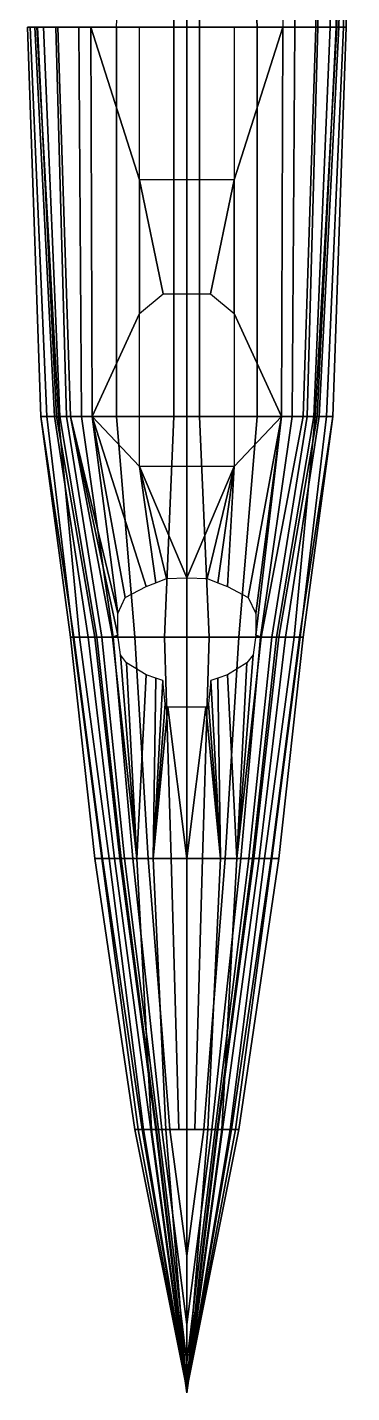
# Model space of a CAD drawing. Extents: x -2.4 to 2.4, y -20 to 20.
# Drawn here: x -2.36 to 2.44, y -19.98 to 0.26 of the extents above; entities that cross this region are included whole.
import ezdxf

# ---------------------------------------------------------------- set-up
doc = ezdxf.new("R2010")
doc.units = 0
doc.layers.get('0').update_dxf_attribs({"linetype": 'CONTINUOUS'})

msp = doc.modelspace()

# ---------------------------------------------------------------- linework, layer by layer
for points in [[(-0.8600000000000136, 4.54, -0.9000000000000004), (-0.190000000000012, 4.54, -0.9900000000000002), (-0.190000000000012, 0.2599999999999998, -0.9900000000000002), (-1.040000000000006, 0.26, -0.9000000000000004)], [(-0.190000000000012, 4.54, -0.9900000000000002), (-1e-16, 4.54, -0.9900000000000002), (0, 0.2599999999999998, -0.9900000000000002), (-0.190000000000012, 0.2599999999999998, -0.9900000000000002)], [(0.1900000000000119, 0.2599999999999998, -0.9900000000000002), (0, 0.2599999999999998, -0.9900000000000002), (-1e-16, 4.54, -0.9900000000000002), (0.1900000000000119, 4.54, -0.9900000000000002)], [(1.040000000000006, 0.2599999999999998, -0.9000000000000004), (0.1900000000000119, 0.2599999999999998, -0.9900000000000002), (0.1900000000000119, 4.54, -0.9900000000000002), (0.8600000000000136, 4.54, -0.9000000000000004)], [(1.600000000000008, 0.2599999999999998, -0.71), (1.040000000000006, 0.2599999999999998, -0.9000000000000004), (0.8600000000000136, 4.54, -0.9000000000000004), (1.530000000000004, 4.54, -0.709999999999999)], [(1.940000000000011, 0.2599999999999998, -0.4900000000000002), (1.600000000000008, 0.2599999999999998, -0.71), (1.530000000000004, 4.54, -0.709999999999999), (1.940000000000011, 4.54, -0.4900000000000002)], [(2.120000000000004, 0.2599999999999998, -0.2699999999999995), (1.940000000000011, 0.2599999999999998, -0.4900000000000002), (1.940000000000011, 4.54, -0.4900000000000002), (2.150000000000005, 4.54, -0.2699999999999995)], [(2.210000000000007, 0.2599999999999998), (2.120000000000004, 0.2599999999999998, -0.2699999999999995), (2.150000000000005, 4.54, -0.2699999999999995), (2.290000000000006, 4.54)], [(2.25, 0.2599999999999998, 0.2000000000000002), (2.210000000000007, 0.2599999999999998), (2.290000000000006, 4.54), (2.360000000000013, 4.54, 0.2000000000000002)], [(2.220000000000013, 0.2599999999999998, 1.47), (2.320000000000007, 0.2599999999999998, 1.349999999999999), (2.360000000000013, 4.54, 1.349999999999999), (2.220000000000013, 4.54, 1.47)], [(2.359999999999999, 0.2599999999999998, 0.9199999999999999), (2.25, 0.2599999999999998, 0.2000000000000002), (2.360000000000013, 4.54, 0.2000000000000002), (2.440000000000011, 4.54, 0.71)], [(2.320000000000007, 0.2599999999999998, 1.349999999999999), (2.359999999999999, 0.2599999999999998, 1.27), (2.440000000000011, 4.54, 1.179999999999999), (2.360000000000013, 4.54, 1.349999999999999)], [(2.359999999999999, 0.2599999999999998, 1.27), (2.359999999999999, 0.2599999999999998, 0.9199999999999999), (2.440000000000011, 4.54, 0.71), (2.440000000000011, 4.54, 1.179999999999999)], [(-2.320000000000007, 0.2599999999999998, 1.349999999999999), (-2.359999999999999, 0.2599999999999998, 1.27), (-2.159999999999996, -5.509999999999999, 1.359999999999999), (-2.069999999999993, -5.509999999999999, 1.509999999999999)], [(-2.359999999999999, 0.2599999999999998, 0.9199999999999999), (-2.25, 0.2599999999999998, 0.2000000000000003), (-1.959999999999993, -5.509999999999999, 0.2000000000000002), (-2.159999999999996, -5.509999999999999, 1.27)], [(-2.359999999999999, 0.2599999999999998, 1.27), (-2.359999999999999, 0.2599999999999998, 0.9199999999999999), (-2.159999999999996, -5.509999999999999, 1.27), (-2.159999999999996, -5.509999999999999, 1.359999999999999)], [(-2.220000000000013, 0.2599999999999998, 1.47), (-2.320000000000007, 0.2599999999999998, 1.349999999999999), (-2.069999999999993, -5.509999999999999, 1.509999999999999), (-1.899999999999991, -5.509999999999999, 1.589999999999999)], [(-2.25, 0.2599999999999998, 0.2000000000000003), (-2.210000000000007, 0.2599999999999998), (-1.929999999999992, -5.509999999999999), (-1.959999999999993, -5.509999999999999, 0.2000000000000002)], [(-2.210000000000007, 0.2599999999999998), (-2.120000000000004, 0.2599999999999998, -0.2699999999999995), (-1.879999999999995, -5.509999999999999, -0.2699999999999995), (-1.929999999999992, -5.509999999999999)], [(-2.120000000000004, 0.2599999999999998, -0.2699999999999995), (-1.940000000000012, 0.2599999999999998, -0.4900000000000002), (-1.780000000000001, -5.509999999999999, -0.4900000000000002), (-1.879999999999995, -5.509999999999999, -0.2699999999999995)], [(-1.940000000000012, 0.2599999999999998, -0.4900000000000002), (-1.600000000000008, 0.2599999999999998, -0.71), (-1.560000000000002, -5.509999999999999, -0.71), (-1.780000000000001, -5.509999999999999, -0.4900000000000002)], [(-1.600000000000008, 0.2599999999999998, -0.71), (-1.040000000000006, 0.2599999999999998, -0.9000000000000004), (-1.039999999999992, -5.509999999999999, -0.9000000000000004), (-1.560000000000002, -5.509999999999999, -0.71)], [(-1.040000000000006, 0.2599999999999998, -0.9000000000000004), (-0.190000000000012, 0.2599999999999998, -0.9900000000000002), (-0.1899999999999978, -5.509999999999999, -0.9900000000000002), (-1.039999999999992, -5.509999999999999, -0.9000000000000004)], [(-0.190000000000012, 0.2599999999999998, -0.9900000000000002), (0, 0.2599999999999998, -0.9900000000000002), (-1e-16, -5.509999999999999, -0.9900000000000002), (-0.1899999999999978, -5.509999999999999, -0.9900000000000002)], [(0.1899999999999977, -5.509999999999999, -0.9900000000000002), (-1e-16, -5.509999999999999, -0.9900000000000002), (0, 0.2599999999999998, -0.9900000000000002), (0.1900000000000119, 0.2599999999999998, -0.9900000000000002)], [(1.039999999999992, -5.509999999999999, -0.9000000000000004), (0.1899999999999977, -5.509999999999999, -0.9900000000000002), (0.1900000000000119, 0.2599999999999998, -0.9900000000000002), (1.040000000000006, 0.2599999999999998, -0.9000000000000004)], [(1.560000000000002, -5.509999999999999, -0.71), (1.039999999999992, -5.509999999999999, -0.9000000000000004), (1.040000000000006, 0.2599999999999998, -0.9000000000000004), (1.600000000000008, 0.2599999999999998, -0.71)], [(1.780000000000001, -5.509999999999999, -0.4900000000000002), (1.560000000000002, -5.509999999999999, -0.71), (1.600000000000008, 0.2599999999999998, -0.71), (1.940000000000011, 0.2599999999999998, -0.4900000000000002)], [(1.879999999999995, -5.509999999999999, -0.2699999999999995), (1.780000000000001, -5.509999999999999, -0.4900000000000002), (1.940000000000011, 0.2599999999999998, -0.4900000000000002), (2.120000000000004, 0.2599999999999998, -0.2699999999999995)], [(1.929999999999992, -5.509999999999999), (1.879999999999995, -5.509999999999999, -0.2699999999999995), (2.120000000000004, 0.2599999999999998, -0.2699999999999995), (2.210000000000007, 0.2599999999999998)], [(1.899999999999991, -5.509999999999999, 1.589999999999999), (2.069999999999993, -5.509999999999999, 1.509999999999999), (2.320000000000007, 0.2599999999999998, 1.349999999999999), (2.220000000000013, 0.2599999999999998, 1.47)], [(1.959999999999993, -5.509999999999999, 0.2000000000000002), (1.929999999999992, -5.509999999999999), (2.210000000000007, 0.2599999999999998), (2.25, 0.2599999999999998, 0.2000000000000002)], [(2.159999999999996, -5.509999999999999, 1.27), (1.959999999999993, -5.509999999999999, 0.2000000000000002), (2.25, 0.2599999999999998, 0.2000000000000002), (2.359999999999999, 0.2599999999999998, 0.9199999999999999)], [(2.069999999999993, -5.509999999999999, 1.509999999999999), (2.159999999999996, -5.509999999999999, 1.359999999999999), (2.359999999999999, 0.2599999999999998, 1.27), (2.320000000000007, 0.2599999999999998, 1.349999999999999)], [(2.159999999999996, -5.509999999999999, 1.359999999999999), (2.159999999999996, -5.509999999999999, 1.27), (2.359999999999999, 0.2599999999999998, 0.9199999999999999), (2.359999999999999, 0.2599999999999998, 1.27)], [(-2.159999999999996, -5.509999999999999, 1.359999999999999), (-2.159999999999996, -5.509999999999999, 1.27), (-1.719999999999984, -8.77999999999999, 1.44), (-1.719999999999984, -8.77999999999999, 1.49)], [(-2.159999999999996, -5.509999999999999, 1.27), (-2.159999999999996, -5.509999999999999, 1.27), (-1.669999999999987, -8.77999999999999, 1.39), (-1.719999999999984, -8.77999999999999, 1.44)], [(-2.159999999999996, -5.509999999999999, 1.27), (-1.959999999999993, -5.509999999999999, 0.2000000000000002), (-1.459999999999979, -8.77999999999999, 0.8099999999999997), (-1.669999999999987, -8.77999999999999, 1.39)], [(-2.069999999999993, -5.509999999999999, 1.509999999999999), (-2.159999999999996, -5.509999999999999, 1.359999999999999), (-1.719999999999984, -8.77999999999999, 1.49), (-1.679999999999992, -8.77999999999999, 1.56)], [(-1.899999999999991, -5.509999999999999, 1.589999999999999), (-2.069999999999993, -5.509999999999999, 1.509999999999999), (-1.679999999999992, -8.77999999999999, 1.56), (-1.589999999999989, -8.77999999999999, 1.66)], [(-1.959999999999993, -5.509999999999999, 0.2000000000000002), (-1.929999999999992, -5.509999999999999), (-1.359999999999985, -8.77999999999999), (-1.459999999999979, -8.77999999999999, 0.8099999999999997)], [(-1.929999999999992, -5.509999999999999), (-1.879999999999995, -5.509999999999999, -0.2699999999999995), (-1.329999999999984, -8.77999999999999, -0.2699999999999995), (-1.359999999999985, -8.77999999999999)], [(-1.879999999999995, -5.509999999999999, -0.2699999999999995), (-1.780000000000001, -5.509999999999999, -0.4900000000000002), (-1.259999999999991, -8.77999999999999, -0.4900000000000002), (-1.329999999999984, -8.77999999999999, -0.2699999999999995)], [(-1.780000000000001, -5.509999999999999, -0.4900000000000002), (-1.560000000000002, -5.509999999999999, -0.71), (-1.089999999999989, -8.77999999999999, -0.71), (-1.259999999999991, -8.77999999999999, -0.4900000000000002)], [(-1.560000000000002, -5.509999999999999, -0.71), (-1.039999999999992, -5.509999999999999, -0.9000000000000004), (-0.7699999999999818, -8.77999999999999, -0.9000000000000004), (-1.089999999999989, -8.77999999999999, -0.71)], [(-1.039999999999992, -5.509999999999999, -0.9000000000000004), (-0.1899999999999978, -5.509999999999999, -0.9900000000000002), (-0.3299999999999841, -8.77999999999999, -0.9900000000000002), (-0.7699999999999818, -8.77999999999999, -0.9000000000000004)], [(-0.1899999999999978, -5.509999999999999, -0.9900000000000002), (0, -5.509999999999999, -0.9900000000000002), (1.41e-14, -8.77999999999999, -0.9900000000000002), (-0.3299999999999841, -8.77999999999999, -0.9900000000000002)], [(0.3300000000000125, -8.77999999999999, -0.9900000000000002), (1.41e-14, -8.77999999999999, -0.9900000000000002), (0, -5.509999999999999, -0.9900000000000002), (0.1899999999999976, -5.509999999999999, -0.9900000000000002)], [(0.7700000000000103, -8.77999999999999, -0.9000000000000004), (0.3300000000000125, -8.77999999999999, -0.9900000000000002), (0.1899999999999976, -5.509999999999999, -0.9900000000000002), (1.039999999999992, -5.509999999999999, -0.9000000000000004)], [(1.090000000000017, -8.77999999999999, -0.71), (0.7700000000000103, -8.77999999999999, -0.9000000000000004), (1.039999999999992, -5.509999999999999, -0.9000000000000004), (1.560000000000002, -5.509999999999999, -0.71)], [(1.260000000000019, -8.77999999999999, -0.4900000000000002), (1.090000000000017, -8.77999999999999, -0.71), (1.560000000000002, -5.509999999999999, -0.71), (1.780000000000001, -5.509999999999999, -0.4900000000000002)], [(1.330000000000012, -8.77999999999999, -0.2699999999999995), (1.260000000000019, -8.77999999999999, -0.4900000000000002), (1.780000000000001, -5.509999999999999, -0.4900000000000002), (1.879999999999995, -5.509999999999999, -0.2699999999999995)], [(1.360000000000013, -8.77999999999999), (1.330000000000012, -8.77999999999999, -0.2699999999999995), (1.879999999999995, -5.509999999999999, -0.2699999999999995), (1.929999999999992, -5.509999999999999)], [(1.460000000000007, -8.77999999999999, 0.8099999999999997), (1.360000000000013, -8.77999999999999), (1.929999999999992, -5.509999999999999), (1.959999999999993, -5.509999999999999, 0.2000000000000002)], [(1.670000000000015, -8.77999999999999, 1.39), (1.460000000000007, -8.77999999999999, 0.8099999999999997), (1.959999999999993, -5.509999999999999, 0.2000000000000002), (2.159999999999996, -5.509999999999999, 1.27)], [(1.590000000000017, -8.77999999999999, 1.66), (1.680000000000021, -8.77999999999999, 1.56), (2.069999999999993, -5.509999999999999, 1.509999999999999), (1.899999999999991, -5.509999999999999, 1.589999999999999)], [(1.720000000000013, -8.77999999999999, 1.44), (1.670000000000015, -8.77999999999999, 1.39), (2.159999999999996, -5.509999999999999, 1.27)], [(1.680000000000021, -8.77999999999999, 1.56), (1.720000000000013, -8.77999999999999, 1.49), (2.159999999999996, -5.509999999999999, 1.359999999999999), (2.069999999999993, -5.509999999999999, 1.509999999999999)], [(1.720000000000013, -8.77999999999999, 1.49), (1.720000000000013, -8.77999999999999, 1.44), (2.159999999999996, -5.509999999999999, 1.27), (2.159999999999996, -5.509999999999999, 1.359999999999999)], [(-1.719999999999984, -8.77999999999999, 1.44), (-1.669999999999987, -8.77999999999999, 1.39), (-1.25, -12.05999999999999, 1.389999999999999), (-1.359999999999999, -12.05999999999999, 1.58)], [(-1.679999999999992, -8.77999999999999, 1.56), (-1.719999999999984, -8.77999999999999, 1.49), (-1.359999999999999, -12.05999999999999, 1.669999999999999), (-1.260000000000005, -12.05999999999999, 1.77)], [(-1.719999999999984, -8.77999999999999, 1.49), (-1.719999999999984, -8.77999999999999, 1.44), (-1.359999999999999, -12.05999999999999, 1.58), (-1.359999999999999, -12.05999999999999, 1.669999999999999)], [(-1.589999999999989, -8.77999999999999, 1.66), (-1.679999999999992, -8.77999999999999, 1.56), (-1.260000000000005, -12.05999999999999, 1.77), (-1.150000000000005, -12.05999999999999, 1.83)], [(-1.669999999999987, -8.77999999999999, 1.39), (-1.459999999999979, -8.77999999999999, 0.8099999999999997), (-1.070000000000007, -12.05999999999999, 0.8099999999999997), (-1.25, -12.05999999999999, 1.389999999999999)], [(-1.459999999999979, -8.77999999999999, 0.8099999999999997), (-1.359999999999985, -8.77999999999999), (-0.989999999999995, -12.05999999999999), (-1.070000000000007, -12.05999999999999, 0.8099999999999997)], [(-1.359999999999985, -8.77999999999999), (-1.329999999999984, -8.77999999999999, -0.2699999999999995), (-0.969999999999999, -12.05999999999999, -0.2699999999999996), (-0.989999999999995, -12.05999999999999)], [(-1.329999999999984, -8.77999999999999, -0.2699999999999995), (-1.259999999999991, -8.77999999999999, -0.4900000000000002), (-0.9200000000000018, -12.05999999999999, -0.4900000000000003), (-0.969999999999999, -12.05999999999999, -0.2699999999999996)], [(-1.259999999999991, -8.77999999999999, -0.4900000000000002), (-1.089999999999989, -8.77999999999999, -0.71), (-0.7999999999999973, -12.05999999999999, -0.71), (-0.9200000000000018, -12.05999999999999, -0.4900000000000003)], [(-1.089999999999989, -8.77999999999999, -0.71), (-0.7699999999999818, -8.77999999999999, -0.9000000000000004), (-0.5700000000000075, -12.05999999999999, -0.9000000000000004), (-0.7999999999999973, -12.05999999999999, -0.71)], [(-0.7699999999999818, -8.77999999999999, -0.9000000000000004), (-0.3299999999999841, -8.77999999999999, -0.9900000000000002), (-0.230000000000004, -12.05999999999999, -0.9900000000000002), (-0.5700000000000075, -12.05999999999999, -0.9000000000000004)], [(-0.3299999999999841, -8.77999999999999, -0.9900000000000002), (1.41e-14, -8.77999999999999, -0.9900000000000002), (-1e-16, -12.05999999999999, -0.9900000000000002), (-0.230000000000004, -12.05999999999999, -0.9900000000000002)], [(0.230000000000004, -12.05999999999999, -0.9900000000000002), (-1e-16, -12.05999999999999, -0.9900000000000002), (1.41e-14, -8.77999999999999, -0.9900000000000002), (0.3300000000000125, -8.77999999999999, -0.9900000000000002)], [(0.5700000000000074, -12.05999999999999, -0.9000000000000004), (0.230000000000004, -12.05999999999999, -0.9900000000000002), (0.3300000000000125, -8.77999999999999, -0.9900000000000002), (0.7700000000000103, -8.77999999999999, -0.9000000000000004)], [(0.7999999999999972, -12.05999999999999, -0.71), (0.5700000000000074, -12.05999999999999, -0.9000000000000004), (0.7700000000000103, -8.77999999999999, -0.9000000000000004), (1.090000000000017, -8.77999999999999, -0.71)], [(0.9200000000000017, -12.05999999999999, -0.4900000000000003), (0.7999999999999972, -12.05999999999999, -0.71), (1.090000000000017, -8.77999999999999, -0.71), (1.260000000000019, -8.77999999999999, -0.4900000000000002)], [(0.9699999999999988, -12.05999999999999, -0.2699999999999996), (0.9200000000000017, -12.05999999999999, -0.4900000000000003), (1.260000000000019, -8.77999999999999, -0.4900000000000002), (1.330000000000012, -8.77999999999999, -0.2699999999999995)], [(0.9899999999999948, -12.05999999999999), (0.9699999999999988, -12.05999999999999, -0.2699999999999996), (1.330000000000012, -8.77999999999999, -0.2699999999999995), (1.360000000000013, -8.77999999999999)], [(1.070000000000007, -12.05999999999999, 0.8099999999999997), (0.9899999999999948, -12.05999999999999), (1.360000000000013, -8.77999999999999), (1.460000000000007, -8.77999999999999, 0.8099999999999997)], [(1.25, -12.05999999999999, 1.389999999999999), (1.070000000000007, -12.05999999999999, 0.8099999999999997), (1.460000000000007, -8.77999999999999, 0.8099999999999997), (1.670000000000015, -8.77999999999999, 1.39)], [(1.150000000000005, -12.05999999999999, 1.83), (1.260000000000005, -12.05999999999999, 1.77), (1.680000000000021, -8.77999999999999, 1.56), (1.590000000000017, -8.77999999999999, 1.66)], [(1.359999999999999, -12.05999999999999, 1.58), (1.25, -12.05999999999999, 1.389999999999999), (1.670000000000015, -8.77999999999999, 1.39), (1.720000000000013, -8.77999999999999, 1.44)], [(1.260000000000005, -12.05999999999999, 1.77), (1.359999999999999, -12.05999999999999, 1.669999999999999), (1.720000000000013, -8.77999999999999, 1.49), (1.680000000000021, -8.77999999999999, 1.56)], [(1.359999999999999, -12.05999999999999, 1.669999999999999), (1.359999999999999, -12.05999999999999, 1.58), (1.720000000000013, -8.77999999999999, 1.44), (1.720000000000013, -8.77999999999999, 1.49)], [(-1.260000000000005, -12.05999999999999, 1.77), (-1.359999999999999, -12.05999999999999, 1.669999999999999), (-0.7700000000000103, -16.07999999999998, 1.789999999999999), (-0.7200000000000273, -16.07999999999998, 1.839999999999998)], [(-1.359999999999999, -12.05999999999999, 1.669999999999999), (-1.359999999999999, -12.05999999999999, 1.58), (-0.7700000000000103, -16.07999999999998, 1.739999999999999), (-0.7700000000000103, -16.07999999999998, 1.789999999999999)], [(-1.359999999999999, -12.05999999999999, 1.58), (-1.25, -12.05999999999999, 1.389999999999999), (-0.660000000000025, -16.07999999999998, 1.509999999999999), (-0.7700000000000103, -16.07999999999998, 1.739999999999999)], [(-1.150000000000005, -12.05999999999999, 1.83), (-1.260000000000005, -12.05999999999999, 1.77), (-0.7200000000000273, -16.07999999999998, 1.839999999999998), (-0.6400000000000148, -16.07999999999998, 1.889999999999999)], [(-1.25, -12.05999999999999, 1.389999999999999), (-1.070000000000007, -12.05999999999999, 0.8099999999999997), (-0.5300000000000296, -16.07999999999998, 0.8100000000000003), (-0.660000000000025, -16.07999999999998, 1.509999999999999)], [(-1.070000000000007, -12.05999999999999, 0.8099999999999997), (-0.989999999999995, -12.05999999999999), (-0.4600000000000081, -16.07999999999998), (-0.5300000000000296, -16.07999999999998, 0.8100000000000003)], [(-0.989999999999995, -12.05999999999999), (-0.969999999999999, -12.05999999999999, -0.2699999999999996), (-0.4500000000000172, -16.07999999999998, -0.2699999999999996), (-0.4600000000000081, -16.07999999999998)], [(-0.969999999999999, -12.05999999999999, -0.2699999999999996), (-0.9200000000000018, -12.05999999999999, -0.4900000000000003), (-0.420000000000016, -16.07999999999998, -0.4900000000000003), (-0.4500000000000172, -16.07999999999998, -0.2699999999999996)], [(-0.9200000000000018, -12.05999999999999, -0.4900000000000003), (-0.7999999999999973, -12.05999999999999, -0.71), (-0.3700000000000046, -16.07999999999998, -0.7100000000000009), (-0.420000000000016, -16.07999999999998, -0.4900000000000003)], [(-0.7999999999999973, -12.05999999999999, -0.71), (-0.5700000000000075, -12.05999999999999, -0.9000000000000004), (-0.25, -16.07999999999998, -0.9000000000000004), (-0.3700000000000046, -16.07999999999998, -0.7100000000000009)], [(-0.5700000000000075, -12.05999999999999, -0.9000000000000004), (-0.230000000000004, -12.05999999999999, -0.9900000000000002), (-0.1200000000000046, -16.07999999999998, -0.9900000000000002), (-0.25, -16.07999999999998, -0.9000000000000004)], [(-0.230000000000004, -12.05999999999999, -0.9900000000000002), (0, -12.05999999999999, -0.9900000000000002), (-1e-16, -16.07999999999998, -0.9900000000000002), (-0.1200000000000046, -16.07999999999998, -0.9900000000000002)], [(0.1200000000000045, -16.07999999999998, -0.9900000000000002), (-1e-16, -16.07999999999998, -0.9900000000000002), (0, -12.05999999999999, -0.9900000000000002), (0.230000000000004, -12.05999999999999, -0.9900000000000002)], [(0.25, -16.07999999999998, -0.9000000000000004), (0.1200000000000045, -16.07999999999998, -0.9900000000000002), (0.230000000000004, -12.05999999999999, -0.9900000000000002), (0.5700000000000074, -12.05999999999999, -0.9000000000000004)], [(0.3700000000000045, -16.07999999999998, -0.7100000000000009), (0.25, -16.07999999999998, -0.9000000000000004), (0.5700000000000074, -12.05999999999999, -0.9000000000000004), (0.7999999999999972, -12.05999999999999, -0.71)], [(0.420000000000016, -16.07999999999998, -0.4900000000000003), (0.3700000000000045, -16.07999999999998, -0.7100000000000009), (0.7999999999999972, -12.05999999999999, -0.71), (0.9200000000000017, -12.05999999999999, -0.4900000000000003)], [(0.4500000000000171, -16.07999999999998, -0.2699999999999996), (0.420000000000016, -16.07999999999998, -0.4900000000000003), (0.9200000000000017, -12.05999999999999, -0.4900000000000003), (0.9699999999999988, -12.05999999999999, -0.2699999999999996)], [(0.460000000000008, -16.07999999999998), (0.4500000000000171, -16.07999999999998, -0.2699999999999996), (0.9699999999999988, -12.05999999999999, -0.2699999999999996), (0.9899999999999948, -12.05999999999999)], [(0.5300000000000296, -16.07999999999998, 0.8100000000000003), (0.460000000000008, -16.07999999999998), (0.9899999999999948, -12.05999999999999), (1.070000000000007, -12.05999999999999, 0.8099999999999997)], [(0.660000000000025, -16.07999999999998, 1.509999999999999), (0.5300000000000296, -16.07999999999998, 0.8100000000000003), (1.070000000000007, -12.05999999999999, 0.8099999999999997), (1.25, -12.05999999999999, 1.389999999999999)], [(0.6400000000000148, -16.07999999999998, 1.889999999999999), (0.7200000000000273, -16.07999999999998, 1.839999999999998), (1.260000000000005, -12.05999999999999, 1.77), (1.150000000000005, -12.05999999999999, 1.83)], [(0.7700000000000103, -16.07999999999998, 1.739999999999999), (0.660000000000025, -16.07999999999998, 1.509999999999999), (1.25, -12.05999999999999, 1.389999999999999), (1.359999999999999, -12.05999999999999, 1.58)], [(0.7200000000000273, -16.07999999999998, 1.839999999999998), (0.7700000000000103, -16.07999999999998, 1.789999999999999), (1.359999999999999, -12.05999999999999, 1.669999999999999), (1.260000000000005, -12.05999999999999, 1.77)], [(0.7700000000000103, -16.07999999999998, 1.789999999999999), (0.7700000000000103, -16.07999999999998, 1.739999999999999), (1.359999999999999, -12.05999999999999, 1.58), (1.359999999999999, -12.05999999999999, 1.669999999999999)], [(-0.7700000000000102, -16.07999999999999, 1.739999999999999), (-0.660000000000025, -16.07999999999999, 1.509999999999999), (0, -19.93, 1.509999999999999), (0, -19.93, 1.739999999999999)], [(-0.7700000000000102, -16.07999999999999, 1.789999999999999), (-0.7700000000000102, -16.07999999999999, 1.739999999999999), (0, -19.93, 1.739999999999999), (0, -19.93, 1.789999999999999)], [(-0.7200000000000272, -16.07999999999999, 1.839999999999998), (-0.7700000000000102, -16.07999999999999, 1.789999999999999), (0, -19.93, 1.789999999999999), (0, -19.93, 1.839999999999998)], [(-0.6400000000000147, -16.07999999999999, 1.889999999999999), (-0.7200000000000272, -16.07999999999999, 1.839999999999998), (0, -19.93, 1.839999999999998), (0, -19.93, 1.95)], [(-0.660000000000025, -16.07999999999999, 1.509999999999999), (-0.5300000000000294, -16.07999999999999, 0.8100000000000003), (0, -19.98, 0.8100000000000003), (0, -19.93, 1.509999999999999)], [(-0.5300000000000294, -16.07999999999999, 0.8100000000000003), (-0.4600000000000079, -16.07999999999999), (0, -19.91), (0, -19.98, 0.8100000000000003)], [(-0.4600000000000079, -16.07999999999999), (-0.450000000000017, -16.07999999999999, -0.2699999999999996), (0, -19.78, -0.2699999999999996), (0, -19.91)], [(-0.450000000000017, -16.07999999999999, -0.2699999999999996), (-0.4200000000000159, -16.07999999999999, -0.4900000000000003), (0, -19.53, -0.4900000000000003), (0, -19.78, -0.2699999999999996)], [(-0.4200000000000159, -16.07999999999999, -0.4900000000000003), (-0.3700000000000045, -16.07999999999999, -0.7100000000000009), (0, -18.97, -0.7100000000000009), (0, -19.53, -0.4900000000000003)], [(-0.3700000000000045, -16.07999999999999, -0.7100000000000009), (-0.25, -16.07999999999999, -0.9000000000000004), (0, -17.94999999999999, -0.85), (0, -18.97, -0.7100000000000009)], [(-0.25, -16.07999999999999, -0.9000000000000004), (-0.1200000000000045, -16.07999999999999, -0.9900000000000002), (0, -16.07999999999999, -0.9900000000000002), (0, -17.94999999999999, -0.85)], [(-0.1200000000000045, -16.07999999999999, -0.9900000000000002), (0, -16.07999999999999, -0.9900000000000002), (0, -16.07999999999999, -0.9900000000000002)], [(0, -19.53, -0.4900000000000003), (0, -18.97, -0.7100000000000009), (0.3700000000000045, -16.07999999999999, -0.7100000000000009), (0.420000000000016, -16.07999999999999, -0.4900000000000003)], [(0, -17.94999999999999, -0.85), (0, -16.07999999999999, -0.9900000000000002), (0.1200000000000045, -16.07999999999999, -0.9900000000000002), (0.25, -16.07999999999999, -0.9000000000000004)], [(0, -16.07999999999999, -0.9900000000000002), (0, -16.07999999999999, -0.9900000000000002), (0, -16.07999999999999, -0.9900000000000002), (0.1200000000000045, -16.07999999999999, -0.9900000000000002)], [(0, -18.97, -0.7100000000000009), (0, -17.94999999999999, -0.85), (0.25, -16.07999999999999, -0.9000000000000004), (0.3700000000000045, -16.07999999999999, -0.7100000000000009)], [(0, -19.93, 1.95), (0, -19.93, 1.839999999999998), (0.7200000000000273, -16.07999999999999, 1.839999999999998), (0.6400000000000148, -16.07999999999999, 1.889999999999999)], [(0, -19.93, 1.839999999999998), (0, -19.93, 1.789999999999999), (0.7700000000000103, -16.07999999999999, 1.789999999999999), (0.7200000000000273, -16.07999999999999, 1.839999999999998)], [(0, -19.93, 1.789999999999999), (0, -19.93, 1.739999999999999), (0.7700000000000103, -16.07999999999999, 1.739999999999999), (0.7700000000000103, -16.07999999999999, 1.789999999999999)], [(0, -19.93, 1.739999999999999), (0, -19.93, 1.509999999999999), (0.660000000000025, -16.07999999999999, 1.509999999999999), (0.7700000000000103, -16.07999999999999, 1.739999999999999)], [(0, -19.78, -0.2699999999999996), (0, -19.53, -0.4900000000000003), (0.420000000000016, -16.07999999999999, -0.4900000000000003), (0.4500000000000171, -16.07999999999999, -0.2699999999999996)], [(0, -19.91), (0, -19.78, -0.2699999999999996), (0.4500000000000171, -16.07999999999999, -0.2699999999999996), (0.460000000000008, -16.07999999999999)], [(0, -19.98, 0.8100000000000003), (0, -19.91), (0.460000000000008, -16.07999999999999), (0.5300000000000296, -16.07999999999999, 0.8100000000000003)], [(0, -19.93, 1.509999999999999), (0, -19.98, 0.8100000000000003), (0.5300000000000296, -16.07999999999999, 0.8100000000000003), (0.660000000000025, -16.07999999999999, 1.509999999999999)]]:
    msp.add_3dface(points)
at = {"color": 2}
for points in [[(1.420000000000001, 0.2599999999999998, 1.689999999999999), (1.91000000000001, 0.2599999999999998, 1.589999999999999), (1.91000000000001, 4.54, 1.589999999999999), (1.420000000000015, 4.54, 1.659999999999999)], [(1.91000000000001, 0.2599999999999998, 1.589999999999999), (2.220000000000013, 0.2599999999999998, 1.47), (2.220000000000013, 4.54, 1.47), (1.91000000000001, 4.54, 1.589999999999999)], [(-1.91000000000001, 0.2599999999999998, 1.589999999999999), (-2.220000000000013, 0.2599999999999998, 1.47), (-1.899999999999991, -5.509999999999999, 1.589999999999999), (-1.719999999999999, -5.509999999999999, 1.66)], [(-1.420000000000001, 0.2599999999999998, 1.689999999999999), (-1.91000000000001, 0.2599999999999998, 1.589999999999999), (-1.719999999999999, -5.509999999999999, 1.66), (-1.399999999999991, -5.509999999999999, 1.74)], [(-0.7000000000000001, -1.999999999999992, 1.771334488734835), (-1.420000000000001, 0.2600000000000051, 1.689999999999999), (-1.399999999999991, -5.509999999999998, 1.74), (-0.7000000000000001, -3.979999999999996, 1.798786828422877)], [(-0.7000000000000002, 0.2600000000000051, 1.74), (-1.420000000000001, 0.2599999999998364, 1.69), (-1.420000000000001, 0.2599999999998364, 1.69), (-0.7000000000000001, -1.999999999999992, 1.771334488734835)], [(0.7000000000000001, -3.979999999999996, 1.798786828422877), (1.399999999999991, -5.509999999999998, 1.74), (1.420000000000001, 0.2600000000000051, 1.689999999999999), (0.7000000000000001, -1.999999999999992, 1.771334488734835)], [(1.420000000000001, 0.2599999999997938, 1.690000000000001), (0.700000000000003, 0.2600000000000069, 1.74), (0.700000000000003, 0.2600000000000069, 1.74), (0.7000000000000001, -1.999999999999992, 1.771334488734835)], [(1.399999999999991, -5.509999999999999, 1.74), (1.719999999999998, -5.509999999999999, 1.66), (1.91000000000001, 0.2599999999999998, 1.589999999999999), (1.420000000000001, 0.2599999999999998, 1.689999999999999)], [(1.719999999999998, -5.509999999999999, 1.66), (1.899999999999991, -5.509999999999999, 1.589999999999999), (2.220000000000013, 0.2599999999999998, 1.47), (1.91000000000001, 0.2599999999999998, 1.589999999999999)], [(-0.7000000000000001, -1.999999999999992, 1.771334488734835), (-0.7000000000000001, -1.999999999999992, 1.771334488734835), (-0.7000000000000001, -3.979999999999997, 1.798786828422877), (-0.35, -3.689999999999997, 1.79476603119584)], [(0.7000000000000001, -1.999999999999992, 1.771334488734835), (-0.7000000000000001, -1.999999999999992, 1.771334488734835), (-0.35, -3.689999999999997, 1.79476603119584), (0.35, -3.689999999999997, 1.79476603119584)], [(0.35, -3.689999999999997, 1.79476603119584), (0.7000000000000001, -3.979999999999901, 1.798786828422875), (0.7000000000000001, -1.999999999999992, 1.771334488734835)], [(-1.399999999999991, -5.509999999999999, 1.74), (-1.399999999999991, -5.509999999999999, 1.74), (-0.7000000000000001, -5.50999999999999, 1.82), (-0.7000000000000001, -3.979999999999997, 1.798786828422877)], [(0.7000000000000032, -3.979999999999908, 1.798786828422875), (0.7000000000000001, -5.510000000000075, 1.820000000000001), (1.399999999999991, -5.509999999999998, 1.74)], [(-1.719999999999999, -5.509999999999999, 1.66), (-1.899999999999991, -5.509999999999999, 1.589999999999999), (-1.590000000000017, -8.780000000000008, 1.66), (-1.100000000000022, -8.780000000000008, 1.829999999999999)], [(-1.719999999999999, -5.509999999999999, 1.66), (-1.719999999999999, -5.509999999999999, 1.66), (-1.020000000000001, -8.75, 1.83625), (-1.020000000000001, -8.43, 1.83625)], [(-1.719999999999999, -5.509999999999999, 1.66), (-1.719999999999999, -5.509999999999999, 1.66), (-1.099999999999994, -8.780000000000008, 1.830000000000009), (-1.020000000000001, -8.75, 1.83625)], [(-1.719999999999999, -5.509999999999999, 1.66), (-1.719999999999999, -5.509999999999999, 1.66), (-1.020000000000001, -8.43, 1.83625), (-1.399999999999987, -5.510000000000035, 1.740000000000001)], [(-1.399999999999991, -5.509999999999998, 1.74), (-1.399999999999991, -5.509999999999998, 1.74), (-0.7000000000000002, -6.25, 1.833577981651376), (-0.7000000000000001, -5.50999999999999, 1.82)], [(-0.7000000000000002, -6.25, 1.833577981651376), (-1.399999999999991, -5.509999999999998, 1.74), (-0.6000000000000031, -8.030000000000001, 1.8690625), (-0.4600000000000076, -7.973999999999996, 1.879999999999999)], [(-1.39999999999999, -5.509999999999999, 1.74), (-1.399999999999993, -5.510000000000001, 1.74), (-0.9100000000000001, -8.189999999999998, 1.84484375), (-0.6000000000000031, -8.030000000000001, 1.8690625)], [(-1.399999999999991, -5.509999999999999, 1.74), (-1.399999999999991, -5.509999999999999, 1.74), (-1.020000000000001, -8.43, 1.83625), (-0.9100000000000001, -8.189999999999998, 1.84484375)], [(0.6000000000000015, -8.030000000000001, 1.8690625), (0.9100000000000001, -8.189999999999998, 1.84484375), (1.399999999999991, -5.510000000000002, 1.74), (0.7000000000000001, -6.250000000000035, 1.833577981651377)], [(0.7000000000000032, -5.509999999999987, 1.819999999999999), (0.7000000000000021, -6.25, 1.833577981651376), (1.399999999999991, -5.509999999999998, 1.74)], [(0.9100000000000001, -8.189999999999998, 1.84484375), (1.020000000000001, -8.43, 1.83625), (1.399999999999995, -5.509999999999998, 1.739999999999999), (1.399999999999991, -5.509999999999999, 1.74)], [(1.020000000000001, -8.75, 1.83625), (1.100000000000022, -8.779999999999994, 1.829999999999999), (1.719999999999998, -5.510000000000002, 1.66), (1.399999999999991, -5.509999999999999, 1.74)], [(1.020000000000001, -8.43, 1.83625), (1.020000000000002, -8.749999999999986, 1.83625), (1.399999999999957, -5.510000000000291, 1.740000000000009)], [(1.099999999999994, -8.780000000000008, 1.829999999999999), (1.589999999999989, -8.780000000000008, 1.66), (1.899999999999991, -5.509999999999999, 1.589999999999999), (1.719999999999998, -5.509999999999999, 1.66)], [(-0.7000000000000001, -6.25, 1.833577981651376), (-0.7000000000000001, -6.25, 1.833577981651376), (-0.460000000000006, -7.973999999999996, 1.879999999999999), (-0.3000000000000007, -7.910000000000003, 1.879999999999999)], [(-0.3000000000000007, -7.910000000000003, 1.879999999999999), (-1.03e-14, -7.899999999999998, 1.879999999999999), (-0.7000000000000001, -6.25, 1.833577981651376)], [(-1.03e-14, -7.899999999999998, 1.879999999999999), (0.6999999999999886, -6.250000000000047, 1.833577981651378), (-0.7000000000000001, -6.25, 1.833577981651376)], [(0.3000000000000007, -7.910000000000003, 1.879999999999999), (0.7000000000000336, -6.25, 1.833577981651372), (-1.03e-14, -7.899999999999998, 1.879999999999999)], [(0.3000000000000007, -7.910000000000003, 1.879999999999999), (0.4599999999999848, -7.973999999999996, 1.879999999999999), (0.7000000000000001, -6.25, 1.833577981651376)], [(0.4599999999999848, -7.973999999999996, 1.879999999999999), (0.6000000000000015, -8.030000000000001, 1.8690625), (0.7000000000000021, -6.25, 1.833577981651376)], [(-1.099999999999994, -8.779999999999994, 1.829999999999999), (-1.589999999999989, -8.779999999999994, 1.66), (-1.150000000000005, -12.05999999999999, 1.83), (-0.739999999999995, -12.05999999999999, 1.89)], [(-1.020000000000001, -8.75, 1.83625), (-1.099999999999994, -8.780000000000008, 1.830000000000009), (-0.739999999999995, -12.05999999999999, 1.89), (-0.9800000000000004, -9.04, 1.839374999999999)], [(0.9800000000000004, -9.04, 1.839374999999999), (0.7399999999999949, -12.05999999999999, 1.89), (1.099999999999994, -8.780000000000252, 1.830000000000004), (1.020000000000002, -8.749999999999986, 1.83625)], [(0.7399999999999949, -12.05999999999999, 1.89), (1.150000000000005, -12.05999999999999, 1.83), (1.590000000000017, -8.779999999999994, 1.66), (1.100000000000022, -8.779999999999994, 1.829999999999999)], [(-0.8900000000000005, -9.160000000000004, 1.846406249999999), (-0.9800000000000004, -9.04, 1.839374999999999), (-0.739999999999995, -12.05999999999999, 1.89)], [(0.7399999999999949, -12.05999999999999, 1.89), (0.7399999999999949, -12.05999999999999, 1.89), (0.9800000000000004, -9.04, 1.839374999999999), (0.8900000000000005, -9.160000000000004, 1.846406249999999)], [(-0.6000000000000015, -9.339999999999996, 1.869062499999999), (-0.8900000000000005, -9.160000000000004, 1.846406249999999), (-0.739999999999995, -12.05999999999999, 1.89)], [(0.7399999999999949, -12.05999999999999, 1.89), (0.7399999999999949, -12.05999999999999, 1.89), (0.8900000000000005, -9.160000000000004, 1.846406249999999), (0.6000000000000015, -9.339999999999996, 1.869062499999999)], [(-0.4599999999999835, -9.386666666666663, 1.879999999999999), (-0.6000000000000015, -9.339999999999996, 1.869062499999999), (-0.739999999999995, -12.05999999999999, 1.89), (-0.5000000000000001, -12.05999999999999, 1.919999999999999)], [(-0.3548275862068959, -9.421724137931037, 1.879999999999999), (-0.4599999999999835, -9.386666666666663, 1.879999999999999), (-0.5000000000000001, -12.05999999999999, 1.919999999999999)], [(-0.3199999999999985, -9.770000000000003, 1.879999999999999), (-0.3548275862068959, -9.421724137931037, 1.879999999999999), (-0.5000000000000001, -12.05999999999999, 1.919999999999999)], [(0.5, -12.05999999999999, 1.919999999999999), (0.3548275862068959, -9.421724137931037, 1.879999999999999), (0.3199999999999985, -9.770000000000003, 1.879999999999999)], [(0.5, -12.05999999999999, 1.919999999999999), (0.5, -12.05999999999999, 1.919999999999999), (0.4599999999999781, -9.386666666666663, 1.879999999999999), (0.3548275862068959, -9.421724137931037, 1.879999999999999)], [(0.5, -12.05999999999999, 1.919999999999999), (0.7399999999999949, -12.05999999999999, 1.89), (0.6000000000000015, -9.339999999999996, 1.869062499999999), (0.4599999999999781, -9.386666666666663, 1.879999999999999)], [(-0.2799999999999994, -9.82, 1.879999999999999), (-0.3199999999999985, -9.770000000000003, 1.879999999999999), (-0.5000000000000001, -12.05999999999999, 1.919999999999999)], [(0, -12.05999999999999, 1.919999999999999), (-0.2799999999999994, -9.82, 1.879999999999999), (-0.5000000000000001, -12.05999999999999, 1.919999999999999)], [(0.2799999999999994, -9.82, 1.88), (-0.2799999999999994, -9.82, 1.879999999999999), (0, -12.05999999999999, 1.919999999999999)], [(0.5000000000000001, -12.05999999999999, 1.919999999999999), (0.2799999999999994, -9.82, 1.88), (0, -12.05999999999999, 1.919999999999999)], [(0.5, -12.05999999999999, 1.919999999999999), (0.3199999999999985, -9.770000000000003, 1.88), (0.2799999999999994, -9.82, 1.879999999999999)], [(-0.739999999999995, -12.05999999999999, 1.89), (-1.150000000000005, -12.05999999999999, 1.83), (-0.6400000000000148, -16.07999999999998, 1.889999999999999), (-0.5200000000000103, -16.07999999999998, 1.929999999999999)], [(-0.5000000000000001, -12.05999999999999, 1.919999999999999), (-0.739999999999995, -12.05999999999999, 1.89), (-0.5200000000000103, -16.07999999999998, 1.929999999999999), (-0.3100000000000023, -16.07999999999998, 1.959999999999999)], [(0, -12.05999999999999, 1.919999999999999), (-0.5000000000000001, -12.05999999999999, 1.919999999999999), (-0.3100000000000023, -16.07999999999998, 1.959999999999999), (-1e-16, -16.07999999999998, 1.959999999999999)], [(-1e-16, -16.07999999999998, 1.959999999999999), (0.3100000000000023, -16.07999999999998, 1.959999999999999), (0.5, -12.05999999999999, 1.919999999999999), (0, -12.05999999999999, 1.919999999999999)], [(0.3100000000000023, -16.07999999999998, 1.959999999999999), (0.5200000000000103, -16.07999999999998, 1.929999999999999), (0.7399999999999949, -12.05999999999999, 1.89), (0.5, -12.05999999999999, 1.919999999999999)], [(0.5200000000000103, -16.07999999999998, 1.929999999999999), (0.6400000000000148, -16.07999999999998, 1.889999999999999), (1.150000000000005, -12.05999999999999, 1.83), (0.7399999999999949, -12.05999999999999, 1.89)], [(-0.5200000000000102, -16.07999999999999, 1.929999999999999), (-0.6400000000000147, -16.07999999999999, 1.889999999999999), (0, -19.93, 1.95), (0, -19.93, 2.049999999999999)], [(-0.3100000000000022, -16.07999999999999, 1.959999999999999), (-0.5200000000000102, -16.07999999999999, 1.929999999999999), (0, -19.93, 2.049999999999999), (0, -19.93, 2.089999999999999)], [(0, -16.07999999999999, 1.959999999999999), (-0.3100000000000022, -16.07999999999999, 1.959999999999999), (0, -19.93, 2.089999999999999)], [(0, -19.93, 2.049999999999999), (0, -19.93, 1.95), (0.6400000000000148, -16.07999999999999, 1.889999999999999), (0.5200000000000103, -16.07999999999999, 1.929999999999999)], [(0, -19.93, 2.089999999999999), (0, -19.93, 2.049999999999999), (0.5200000000000103, -16.07999999999999, 1.929999999999999), (0.3100000000000023, -16.07999999999999, 1.959999999999999)], [(0, -19.93, 2.089999999999999), (0, -19.93, 2.089999999999999), (0.3100000000000023, -16.07999999999999, 1.959999999999999), (0, -16.07999999999999, 1.959999999999999)]]:
    msp.add_3dface(points, dxfattribs=at)

doc.saveas('drawing.dxf')
